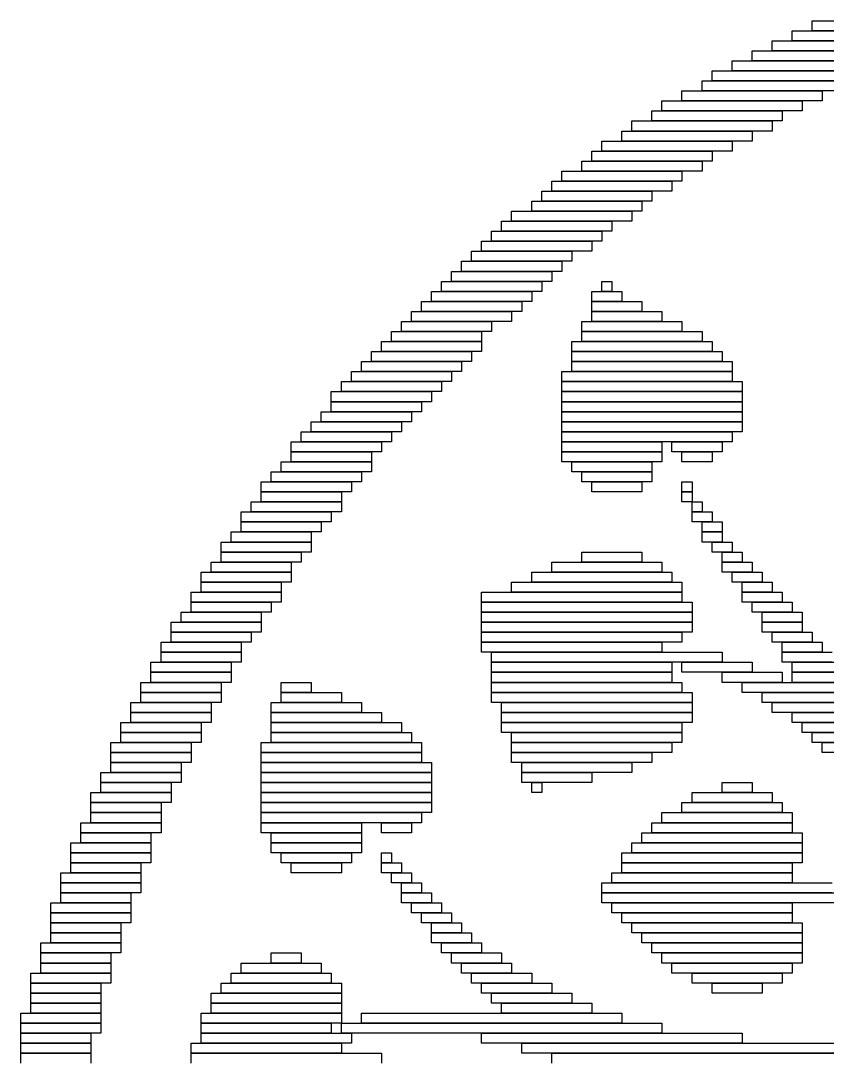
# Model space of a CAD drawing. Extents: x 28 to 995, y 169 to 891.
# Drawn here: x 706 to 786.5, y 773.5 to 877 of the extents above; entities that cross this region are included whole.
import ezdxf

# ---------------------------------------------------------------- set-up
doc = ezdxf.new("R2010")
doc.units = 0

msp = doc.modelspace()

# ---------------------------------------------------------------- linework, layer by layer
for p, q in [((785, 877), (803, 877)), ((785, 876), (785, 877)), ((783, 876), (800, 876)), ((783, 875), (783, 876)), ((803, 876), (785, 876)), ((781, 875), (797, 875)), ((781, 874), (781, 875)), ((800, 875), (783, 875)), ((779, 874), (795, 874)), ((779, 873), (779, 874)), ((797, 874), (781, 874)), ((777, 873), (792, 873)), ((777, 872), (777, 873)), ((795, 873), (779, 873)), ((775, 872), (790, 872)), ((775, 871), (775, 872)), ((792, 872), (777, 872)), ((774, 871), (788, 871)), ((774, 870), (774, 871)), ((790, 871), (775, 871)), ((772, 870), (786, 870)), ((772, 869), (772, 870)), ((788, 870), (774, 870)), ((786, 870), (786, 869)), ((770, 869), (784, 869)), ((770, 868), (770, 869)), ((786, 869), (772, 869)), ((784, 869), (784, 868)), ((769, 868), (782, 868)), ((769, 867), (769, 868)), ((784, 868), (770, 868)), ((782, 868), (782, 867)), ((767, 867), (781, 867)), ((767, 866), (767, 867)), ((782, 867), (769, 867)), ((781, 867), (781, 866)), ((766, 866), (779, 866)), ((766, 865), (766, 866)), ((781, 866), (767, 866)), ((779, 866), (779, 865)), ((764, 865), (777, 865)), ((764, 864), (764, 865)), ((779, 865), (766, 865)), ((777, 865), (777, 864)), ((763, 864), (775, 864)), ((763, 863), (763, 864)), ((777, 864), (764, 864)), ((775, 864), (775, 863)), ((762, 863), (774, 863)), ((762, 862), (762, 863)), ((775, 863), (763, 863)), ((774, 863), (774, 862)), ((760, 862), (772, 862)), ((760, 861), (760, 862)), ((774, 862), (762, 862)), ((772, 862), (772, 861)), ((759, 861), (771, 861)), ((759, 860), (759, 861)), ((772, 861), (760, 861)), ((771, 861), (771, 860)), ((758, 860), (769, 860)), ((758, 859), (758, 860)), ((771, 860), (759, 860)), ((769, 860), (769, 859)), ((757, 859), (768, 859)), ((757, 858), (757, 859)), ((769, 859), (758, 859)), ((768, 859), (768, 858)), ((754, 857), (765, 857)), ((754, 856), (754, 857)), ((755, 858), (767, 858)), ((755, 857), (755, 858)), ((767, 857), (755, 857)), ((768, 858), (757, 858)), ((765, 857), (765, 856)), ((767, 858), (767, 857)), ((753, 856), (764, 856)), ((753, 855), (753, 856)), ((765, 856), (754, 856)), ((764, 856), (764, 855)), ((752, 855), (763, 855)), ((752, 854), (752, 855)), ((764, 855), (753, 855)), ((763, 855), (763, 854)), ((751, 854), (761, 854)), ((751, 853), (751, 854)), ((763, 854), (752, 854)), ((761, 854), (761, 853)), ((750, 853), (760, 853)), ((750, 852), (750, 853)), ((761, 853), (751, 853)), ((760, 853), (760, 852)), ((749, 852), (759, 852)), ((749, 851), (749, 852)), ((760, 852), (750, 852)), ((759, 852), (759, 851)), ((748, 851), (758, 851)), ((748, 850), (748, 851)), ((759, 851), (749, 851)), ((758, 851), (758, 850)), ((764, 851), (765, 851)), ((764, 850), (764, 851)), ((765, 851), (765, 850)), ((747, 850), (757, 850)), ((747, 849), (747, 850)), ((758, 850), (748, 850)), ((757, 850), (757, 849)), ((763, 850), (766, 850)), ((763, 849), (763, 850)), ((765, 850), (764, 850)), ((766, 850), (766, 849)), ((746, 849), (756, 849)), ((746, 848), (746, 849)), ((757, 849), (747, 849)), ((756, 849), (756, 848)), ((766, 849), (763, 849)), ((763, 849), (768, 849)), ((763, 848), (763, 849)), ((768, 849), (768, 848)), ((745, 848), (755, 848)), ((745, 847), (745, 848)), ((756, 848), (746, 848)), ((755, 848), (755, 847)), ((768, 848), (763, 848)), ((763, 848), (770, 848)), ((763, 847), (763, 848)), ((770, 848), (770, 847)), ((744, 847), (753, 847)), ((744, 846), (744, 847)), ((755, 847), (745, 847)), ((753, 847), (753, 846)), ((762, 847), (772, 847)), ((762, 846), (762, 847)), ((770, 847), (763, 847)), ((772, 847), (772, 846)), ((743, 846), (752, 846)), ((743, 845), (743, 846)), ((753, 846), (744, 846)), ((752, 846), (752, 845)), ((772, 846), (762, 846)), ((762, 846), (774, 846)), ((762, 845), (762, 846)), ((774, 846), (774, 845)), ((742, 845), (752, 845)), ((742, 844), (742, 845)), ((752, 845), (743, 845)), ((752, 845), (752, 844)), ((761, 845), (775, 845)), ((761, 844), (761, 845)), ((774, 845), (762, 845)), ((775, 845), (775, 844)), ((741, 844), (751, 844)), ((741, 843), (741, 844)), ((752, 844), (742, 844)), ((751, 844), (751, 843)), ((775, 844), (761, 844)), ((761, 844), (776, 844)), ((761, 843), (761, 844)), ((776, 844), (776, 843)), ((740, 843), (750, 843)), ((740, 842), (740, 843)), ((751, 843), (741, 843)), ((750, 843), (750, 842)), ((776, 843), (761, 843)), ((761, 843), (777, 843)), ((761, 842), (761, 843)), ((777, 843), (777, 842)), ((739, 842), (749, 842)), ((739, 841), (739, 842)), ((750, 842), (740, 842)), ((749, 842), (749, 841)), ((760, 842), (777, 842)), ((760, 841), (760, 842)), ((777, 842), (761, 842)), ((777, 842), (777, 841)), ((738, 841), (748, 841)), ((738, 840), (738, 841)), ((749, 841), (739, 841)), ((748, 841), (748, 840)), ((777, 841), (760, 841)), ((760, 841), (778, 841)), ((760, 840), (760, 841)), ((778, 841), (778, 840)), ((737, 840), (747, 840)), ((737, 839), (737, 840)), ((748, 840), (738, 840)), ((747, 840), (747, 839)), ((778, 840), (760, 840)), ((760, 840), (778, 840)), ((760, 839), (760, 840)), ((778, 840), (778, 839)), ((747, 839), (737, 839)), ((737, 839), (746, 839)), ((737, 838), (737, 839)), ((746, 839), (746, 838)), ((778, 839), (760, 839)), ((760, 839), (778, 839)), ((760, 838), (760, 839)), ((778, 839), (778, 838)), ((736, 838), (745, 838)), ((736, 837), (736, 838)), ((746, 838), (737, 838)), ((745, 838), (745, 837)), ((778, 838), (760, 838)), ((760, 838), (778, 838)), ((760, 837), (760, 838)), ((778, 838), (778, 837)), ((735, 837), (744, 837)), ((735, 836), (735, 837)), ((745, 837), (736, 837)), ((744, 837), (744, 836)), ((778, 837), (760, 837)), ((760, 837), (778, 837)), ((760, 836), (760, 837)), ((778, 837), (778, 836)), ((734, 836), (743, 836)), ((734, 835), (734, 836)), ((744, 836), (735, 836)), ((743, 836), (743, 835)), ((778, 836), (760, 836)), ((760, 836), (777, 836)), ((760, 835), (760, 836)), ((777, 836), (777, 835)), ((733, 835), (742, 835)), ((733, 834), (733, 835)), ((743, 835), (734, 835)), ((742, 835), (742, 834)), ((777, 835), (760, 835)), ((760, 835), (770, 835)), ((760, 834), (760, 835)), ((770, 835), (770, 834)), ((771, 835), (776, 835)), ((771, 834), (771, 835)), ((776, 835), (776, 834)), ((742, 834), (733, 834)), ((733, 834), (741, 834)), ((733, 833), (733, 834)), ((741, 834), (741, 833)), ((770, 834), (760, 834)), ((760, 834), (770, 834)), ((760, 833), (760, 834)), ((770, 834), (770, 833)), ((776, 834), (771, 834)), ((772, 834), (775, 834)), ((772, 833), (772, 834)), ((775, 834), (775, 833)), ((732, 833), (741, 833)), ((732, 832), (732, 833)), ((741, 833), (733, 833)), ((741, 833), (741, 832)), ((770, 833), (760, 833)), ((761, 833), (769, 833)), ((761, 832), (761, 833)), ((769, 833), (769, 832)), ((775, 833), (772, 833)), ((731, 832), (740, 832)), ((731, 831), (731, 832)), ((741, 832), (732, 832)), ((740, 832), (740, 831)), ((769, 832), (761, 832)), ((762, 832), (769, 832)), ((762, 831), (762, 832)), ((769, 832), (769, 831)), ((730, 831), (739, 831)), ((730, 830), (730, 831)), ((740, 831), (731, 831)), ((739, 831), (739, 830)), ((769, 831), (762, 831)), ((763, 831), (768, 831)), ((763, 830), (763, 831)), ((768, 831), (768, 830)), ((772, 831), (773, 831)), ((772, 830), (772, 831)), ((773, 831), (773, 830)), ((739, 830), (730, 830)), ((730, 830), (738, 830)), ((730, 829), (730, 830)), ((738, 830), (738, 829)), ((768, 830), (763, 830)), ((773, 830), (772, 830)), ((772, 830), (773, 830)), ((772, 829), (772, 830)), ((773, 830), (773, 829)), ((728, 828), (737, 828)), ((728, 827), (728, 828)), ((729, 829), (738, 829)), ((729, 828), (729, 829)), ((738, 828), (729, 828)), ((738, 829), (730, 829)), ((737, 828), (737, 827)), ((738, 829), (738, 828)), ((773, 829), (772, 829)), ((773, 829), (774, 829)), ((773, 828), (773, 829)), ((774, 828), (773, 828)), ((773, 828), (775, 828)), ((773, 827), (773, 828)), ((774, 829), (774, 828)), ((775, 828), (775, 827)), ((737, 827), (728, 827)), ((728, 827), (736, 827)), ((728, 826), (728, 827)), ((736, 827), (736, 826)), ((775, 827), (773, 827)), ((774, 827), (776, 827)), ((774, 826), (774, 827)), ((776, 827), (776, 826)), ((727, 826), (735, 826)), ((727, 825), (727, 826)), ((736, 826), (728, 826)), ((735, 826), (735, 825)), ((776, 826), (774, 826)), ((774, 826), (776, 826)), ((774, 825), (774, 826)), ((776, 826), (776, 825)), ((726, 825), (735, 825)), ((726, 824), (726, 825)), ((735, 825), (727, 825)), ((735, 825), (735, 824)), ((776, 825), (774, 825)), ((775, 825), (777, 825)), ((775, 824), (775, 825)), ((777, 825), (777, 824)), ((735, 824), (726, 824)), ((726, 824), (734, 824)), ((726, 823), (726, 824)), ((734, 824), (734, 823)), ((762, 824), (768, 824)), ((762, 823), (762, 824)), ((768, 824), (768, 823)), ((777, 824), (775, 824)), ((776, 824), (778, 824)), ((776, 823), (776, 824)), ((778, 824), (778, 823)), ((725, 823), (733, 823)), ((725, 822), (725, 823)), ((734, 823), (726, 823)), ((733, 823), (733, 822)), ((759, 823), (770, 823)), ((759, 822), (759, 823)), ((768, 823), (762, 823)), ((770, 823), (770, 822)), ((778, 823), (776, 823)), ((776, 823), (779, 823)), ((776, 822), (776, 823)), ((779, 823), (779, 822)), ((724, 822), (733, 822)), ((724, 821), (724, 822)), ((733, 822), (725, 822)), ((733, 822), (733, 821)), ((757, 822), (771, 822)), ((757, 821), (757, 822)), ((770, 822), (759, 822)), ((771, 822), (771, 821)), ((779, 822), (776, 822)), ((777, 822), (780, 822)), ((777, 821), (777, 822)), ((780, 822), (780, 821)), ((733, 821), (724, 821)), ((724, 821), (732, 821)), ((724, 820), (724, 821)), ((732, 821), (732, 820)), ((755, 821), (772, 821)), ((755, 820), (755, 821)), ((771, 821), (757, 821)), ((772, 821), (772, 820)), ((780, 821), (777, 821)), ((778, 821), (781, 821)), ((778, 820), (778, 821)), ((781, 821), (781, 820)), ((723, 820), (732, 820)), ((723, 819), (723, 820)), ((732, 820), (724, 820)), ((732, 820), (732, 819)), ((752, 820), (772, 820)), ((752, 819), (752, 820)), ((772, 820), (755, 820)), ((772, 820), (772, 819)), ((781, 820), (778, 820)), ((778, 820), (782, 820)), ((778, 819), (778, 820)), ((782, 820), (782, 819)), ((732, 819), (723, 819)), ((723, 819), (731, 819)), ((723, 818), (723, 819)), ((731, 819), (731, 818)), ((772, 819), (752, 819)), ((752, 819), (773, 819)), ((752, 818), (752, 819)), ((773, 819), (773, 818)), ((782, 819), (778, 819)), ((779, 819), (783, 819)), ((779, 818), (779, 819)), ((783, 819), (783, 818)), ((722, 818), (730, 818)), ((722, 817), (722, 818)), ((731, 818), (723, 818)), ((730, 818), (730, 817)), ((773, 818), (752, 818)), ((752, 818), (773, 818)), ((752, 817), (752, 818)), ((773, 818), (773, 817)), ((783, 818), (779, 818)), ((780, 818), (784, 818)), ((780, 817), (780, 818)), ((784, 818), (784, 817)), ((721, 817), (730, 817)), ((721, 816), (721, 817)), ((730, 817), (722, 817)), ((730, 817), (730, 816)), ((773, 817), (752, 817)), ((752, 817), (773, 817)), ((752, 816), (752, 817)), ((773, 817), (773, 816)), ((784, 817), (780, 817)), ((780, 817), (784, 817)), ((780, 816), (780, 817)), ((784, 817), (784, 816)), ((730, 816), (721, 816)), ((721, 816), (729, 816)), ((721, 815), (721, 816)), ((729, 816), (729, 815)), ((773, 816), (752, 816)), ((752, 816), (772, 816)), ((752, 815), (752, 816)), ((772, 816), (772, 815)), ((784, 816), (780, 816)), ((781, 816), (785, 816)), ((781, 815), (781, 816)), ((785, 816), (785, 815)), ((720, 815), (728, 815)), ((720, 814), (720, 815)), ((729, 815), (721, 815)), ((728, 815), (728, 814)), ((772, 815), (752, 815)), ((752, 815), (770, 815)), ((752, 814), (752, 815)), ((770, 815), (770, 814)), ((785, 815), (781, 815)), ((782, 815), (786, 815)), ((782, 814), (782, 815)), ((786, 815), (786, 814)), ((728, 814), (720, 814)), ((720, 814), (728, 814)), ((720, 813), (720, 814)), ((728, 814), (728, 813)), ((770, 814), (752, 814)), ((753, 814), (776, 814)), ((753, 813), (753, 814)), ((776, 814), (776, 813)), ((786, 814), (782, 814)), ((782, 814), (787, 814)), ((782, 813), (782, 814)), ((719, 813), (727, 813)), ((719, 812), (719, 813)), ((728, 813), (720, 813)), ((727, 813), (727, 812)), ((776, 813), (753, 813)), ((753, 813), (771, 813)), ((753, 812), (753, 813)), ((771, 813), (771, 812)), ((772, 813), (779, 813)), ((772, 812), (772, 813)), ((779, 813), (779, 812)), ((787, 813), (782, 813)), ((783, 813), (788, 813)), ((783, 812), (783, 813)), ((727, 812), (719, 812)), ((719, 812), (727, 812)), ((719, 811), (719, 812)), ((727, 812), (727, 811)), ((771, 812), (753, 812)), ((753, 812), (771, 812)), ((753, 811), (753, 812)), ((771, 812), (771, 811)), ((779, 812), (772, 812)), ((776, 812), (782, 812)), ((776, 811), (776, 812)), ((782, 812), (782, 811)), ((788, 812), (783, 812)), ((783, 812), (788, 812)), ((783, 811), (783, 812)), ((718, 811), (726, 811)), ((718, 810), (718, 811)), ((727, 811), (719, 811)), ((726, 811), (726, 810)), ((732, 811), (735, 811)), ((732, 810), (732, 811)), ((735, 811), (735, 810)), ((771, 811), (753, 811)), ((753, 811), (772, 811)), ((753, 810), (753, 811)), ((772, 811), (772, 810)), ((782, 811), (776, 811)), ((778, 811), (789, 811)), ((778, 810), (778, 811)), ((788, 811), (783, 811)), ((726, 810), (718, 810)), ((718, 810), (726, 810)), ((718, 809), (718, 810)), ((726, 810), (726, 809)), ((735, 810), (732, 810)), ((732, 810), (738, 810)), ((732, 809), (732, 810)), ((738, 810), (738, 809)), ((772, 810), (753, 810)), ((753, 810), (773, 810)), ((753, 809), (753, 810)), ((773, 810), (773, 809)), ((789, 810), (778, 810)), ((780, 810), (790, 810)), ((780, 809), (780, 810)), ((717, 809), (725, 809)), ((717, 808), (717, 809)), ((726, 809), (718, 809)), ((725, 809), (725, 808)), ((731, 809), (740, 809)), ((731, 808), (731, 809)), ((738, 809), (732, 809)), ((740, 809), (740, 808)), ((773, 809), (753, 809)), ((754, 809), (773, 809)), ((754, 808), (754, 809)), ((773, 809), (773, 808)), ((790, 809), (780, 809)), ((781, 809), (790, 809)), ((781, 808), (781, 809)), ((725, 808), (717, 808)), ((717, 808), (725, 808)), ((717, 807), (717, 808)), ((725, 808), (725, 807)), ((740, 808), (731, 808)), ((731, 808), (742, 808)), ((731, 807), (731, 808)), ((742, 808), (742, 807)), ((773, 808), (754, 808)), ((754, 808), (773, 808)), ((754, 807), (754, 808)), ((773, 808), (773, 807)), ((790, 808), (781, 808)), ((783, 808), (791, 808)), ((783, 807), (783, 808)), ((716, 807), (724, 807)), ((716, 806), (716, 807)), ((725, 807), (717, 807)), ((724, 807), (724, 806)), ((742, 807), (731, 807)), ((731, 807), (744, 807)), ((731, 806), (731, 807)), ((744, 807), (744, 806)), ((773, 807), (754, 807)), ((754, 807), (772, 807)), ((754, 806), (754, 807)), ((772, 807), (772, 806)), ((791, 807), (783, 807)), ((784, 807), (792, 807)), ((784, 806), (784, 807)), ((724, 806), (716, 806)), ((716, 806), (724, 806)), ((716, 805), (716, 806)), ((724, 806), (724, 805)), ((744, 806), (731, 806)), ((731, 806), (745, 806)), ((731, 805), (731, 806)), ((745, 806), (745, 805)), ((772, 806), (754, 806)), ((755, 806), (772, 806)), ((755, 805), (755, 806)), ((772, 806), (772, 805)), ((792, 806), (784, 806)), ((785, 806), (792, 806)), ((785, 805), (785, 806)), ((715, 805), (723, 805)), ((715, 804), (715, 805)), ((724, 805), (716, 805)), ((723, 805), (723, 804)), ((730, 805), (746, 805)), ((730, 804), (730, 805)), ((745, 805), (731, 805)), ((746, 805), (746, 804)), ((772, 805), (755, 805)), ((755, 805), (771, 805)), ((755, 804), (755, 805)), ((771, 805), (771, 804)), ((792, 805), (785, 805)), ((786, 805), (793, 805)), ((786, 804), (786, 805)), ((723, 804), (715, 804)), ((715, 804), (723, 804)), ((715, 803), (715, 804)), ((723, 804), (723, 803)), ((746, 804), (730, 804)), ((730, 804), (746, 804)), ((730, 803), (730, 804)), ((746, 804), (746, 803)), ((771, 804), (755, 804)), ((755, 804), (769, 804)), ((755, 803), (755, 804)), ((769, 804), (769, 803)), ((793, 804), (786, 804)), ((723, 803), (715, 803)), ((715, 803), (722, 803)), ((715, 802), (715, 803)), ((722, 803), (722, 802)), ((746, 803), (730, 803)), ((730, 803), (747, 803)), ((730, 802), (730, 803)), ((747, 803), (747, 802)), ((769, 803), (755, 803)), ((756, 803), (767, 803)), ((756, 802), (756, 803)), ((767, 803), (767, 802)), ((714, 802), (722, 802)), ((714, 801), (714, 802)), ((722, 802), (715, 802)), ((722, 802), (722, 801)), ((747, 802), (730, 802)), ((730, 802), (747, 802)), ((730, 801), (730, 802)), ((747, 802), (747, 801)), ((767, 802), (756, 802)), ((756, 802), (763, 802)), ((756, 801), (756, 802)), ((763, 802), (763, 801)), ((722, 801), (714, 801)), ((714, 801), (721, 801)), ((714, 800), (714, 801)), ((721, 801), (721, 800)), ((747, 801), (730, 801)), ((730, 801), (747, 801)), ((730, 800), (730, 801)), ((747, 801), (747, 800)), ((763, 801), (756, 801)), ((757, 801), (758, 801)), ((757, 800), (757, 801)), ((758, 801), (758, 800)), ((776, 801), (779, 801)), ((776, 800), (776, 801)), ((779, 801), (779, 800)), ((713, 800), (721, 800)), ((713, 799), (713, 800)), ((721, 800), (714, 800)), ((721, 800), (721, 799)), ((747, 800), (730, 800)), ((730, 800), (747, 800)), ((730, 799), (730, 800)), ((747, 800), (747, 799)), ((758, 800), (757, 800)), ((773, 800), (781, 800)), ((773, 799), (773, 800)), ((779, 800), (776, 800)), ((781, 800), (781, 799)), ((721, 799), (713, 799)), ((713, 799), (720, 799)), ((713, 798), (713, 799)), ((720, 798), (713, 798)), ((713, 798), (720, 798)), ((713, 797), (713, 798)), ((720, 799), (720, 798)), ((720, 798), (720, 797)), ((747, 799), (730, 799)), ((730, 799), (747, 799)), ((730, 798), (730, 799)), ((747, 798), (730, 798)), ((730, 798), (746, 798)), ((730, 797), (730, 798)), ((746, 798), (746, 797)), ((747, 799), (747, 798)), ((770, 798), (783, 798)), ((770, 797), (770, 798)), ((772, 799), (782, 799)), ((772, 798), (772, 799)), ((782, 798), (772, 798)), ((781, 799), (773, 799)), ((782, 799), (782, 798)), ((783, 798), (783, 797)), ((712, 797), (720, 797)), ((712, 796), (712, 797)), ((720, 797), (713, 797)), ((720, 797), (720, 796)), ((746, 797), (730, 797)), ((730, 797), (740, 797)), ((730, 796), (730, 797)), ((740, 797), (740, 796)), ((742, 797), (745, 797)), ((742, 796), (742, 797)), ((745, 797), (745, 796)), ((769, 797), (783, 797)), ((769, 796), (769, 797)), ((783, 797), (770, 797)), ((783, 797), (783, 796)), ((720, 796), (712, 796)), ((712, 796), (719, 796)), ((712, 795), (712, 796)), ((719, 796), (719, 795)), ((740, 796), (730, 796)), ((731, 796), (740, 796)), ((731, 795), (731, 796)), ((740, 796), (740, 795)), ((745, 796), (742, 796)), ((768, 796), (784, 796)), ((768, 795), (768, 796)), ((783, 796), (769, 796)), ((784, 796), (784, 795)), ((711, 795), (719, 795)), ((711, 794), (711, 795)), ((719, 795), (712, 795)), ((719, 795), (719, 794)), ((740, 795), (731, 795)), ((731, 795), (740, 795)), ((731, 794), (731, 795)), ((740, 795), (740, 794)), ((767, 795), (784, 795)), ((767, 794), (767, 795)), ((784, 795), (768, 795)), ((784, 795), (784, 794)), ((719, 794), (711, 794)), ((711, 794), (719, 794)), ((711, 793), (711, 794)), ((719, 794), (719, 793)), ((740, 794), (731, 794)), ((732, 794), (739, 794)), ((732, 793), (732, 794)), ((739, 794), (739, 793)), ((742, 794), (743, 794)), ((742, 793), (742, 794)), ((743, 794), (743, 793)), ((766, 794), (784, 794)), ((766, 793), (766, 794)), ((784, 794), (767, 794)), ((784, 794), (784, 793)), ((719, 793), (711, 793)), ((711, 793), (718, 793)), ((711, 792), (711, 793)), ((718, 793), (718, 792)), ((739, 793), (732, 793)), ((733, 793), (738, 793)), ((733, 792), (733, 793)), ((738, 793), (738, 792)), ((743, 793), (742, 793)), ((742, 793), (744, 793)), ((742, 792), (742, 793)), ((744, 793), (744, 792)), ((784, 793), (766, 793)), ((766, 793), (783, 793)), ((766, 792), (766, 793)), ((783, 793), (783, 792)), ((710, 792), (718, 792)), ((710, 791), (710, 792)), ((718, 792), (711, 792)), ((718, 792), (718, 791)), ((738, 792), (733, 792)), ((744, 792), (742, 792)), ((743, 792), (745, 792)), ((743, 791), (743, 792)), ((745, 792), (745, 791)), ((765, 792), (783, 792)), ((765, 791), (765, 792)), ((783, 792), (766, 792)), ((783, 792), (783, 791)), ((718, 791), (710, 791)), ((710, 791), (718, 791)), ((710, 790), (710, 791)), ((718, 791), (718, 790)), ((745, 791), (743, 791)), ((744, 791), (746, 791)), ((744, 790), (744, 791)), ((746, 791), (746, 790)), ((764, 791), (787, 791)), ((764, 790), (764, 791)), ((783, 791), (765, 791)), ((718, 790), (710, 790)), ((710, 790), (717, 790)), ((710, 789), (710, 790)), ((717, 790), (717, 789)), ((746, 790), (744, 790)), ((744, 790), (747, 790)), ((744, 789), (744, 790)), ((747, 790), (747, 789)), ((787, 790), (764, 790)), ((764, 790), (790, 790)), ((764, 789), (764, 790)), ((709, 789), (717, 789)), ((709, 788), (709, 789)), ((717, 789), (710, 789)), ((717, 789), (717, 788)), ((747, 789), (744, 789)), ((745, 789), (748, 789)), ((745, 788), (745, 789)), ((748, 789), (748, 788)), ((790, 789), (764, 789)), ((765, 789), (783, 789)), ((765, 788), (765, 789)), ((783, 789), (783, 788)), ((717, 788), (709, 788)), ((709, 788), (717, 788)), ((709, 787), (709, 788)), ((717, 788), (717, 787)), ((748, 788), (745, 788)), ((746, 788), (749, 788)), ((746, 787), (746, 788)), ((749, 788), (749, 787)), ((783, 788), (765, 788)), ((766, 788), (783, 788)), ((766, 787), (766, 788)), ((783, 788), (783, 787)), ((717, 787), (709, 787)), ((709, 787), (716, 787)), ((709, 786), (709, 787)), ((716, 787), (716, 786)), ((749, 787), (746, 787)), ((747, 787), (750, 787)), ((747, 786), (747, 787)), ((750, 787), (750, 786)), ((783, 787), (766, 787)), ((767, 787), (784, 787)), ((767, 786), (767, 787)), ((784, 787), (784, 786)), ((716, 786), (709, 786)), ((709, 786), (716, 786)), ((709, 785), (709, 786)), ((716, 786), (716, 785)), ((750, 786), (747, 786)), ((747, 786), (751, 786)), ((747, 785), (747, 786)), ((751, 786), (751, 785)), ((784, 786), (767, 786)), ((768, 786), (784, 786)), ((768, 785), (768, 786)), ((784, 786), (784, 785)), ((708, 785), (716, 785)), ((708, 784), (708, 785)), ((716, 785), (709, 785)), ((716, 785), (716, 784)), ((751, 785), (747, 785)), ((748, 785), (752, 785)), ((748, 784), (748, 785)), ((752, 785), (752, 784)), ((784, 785), (768, 785)), ((769, 785), (784, 785)), ((769, 784), (769, 785)), ((784, 785), (784, 784)), ((716, 784), (708, 784)), ((708, 784), (715, 784)), ((708, 783), (708, 784)), ((715, 784), (715, 783)), ((731, 784), (734, 784)), ((731, 783), (731, 784)), ((734, 784), (734, 783)), ((752, 784), (748, 784)), ((749, 784), (754, 784)), ((749, 783), (749, 784)), ((754, 784), (754, 783)), ((784, 784), (769, 784)), ((770, 784), (784, 784)), ((770, 783), (770, 784)), ((784, 784), (784, 783)), ((715, 783), (708, 783)), ((708, 783), (715, 783)), ((708, 782), (708, 783)), ((715, 783), (715, 782)), ((728, 783), (736, 783)), ((728, 782), (728, 783)), ((734, 783), (731, 783)), ((736, 783), (736, 782)), ((754, 783), (749, 783)), ((750, 783), (755, 783)), ((750, 782), (750, 783)), ((755, 783), (755, 782)), ((784, 783), (770, 783)), ((771, 783), (783, 783)), ((771, 782), (771, 783)), ((783, 783), (783, 782)), ((707, 782), (715, 782)), ((707, 781), (707, 782)), ((715, 782), (708, 782)), ((715, 782), (715, 781)), ((727, 782), (737, 782)), ((727, 781), (727, 782)), ((736, 782), (728, 782)), ((737, 782), (737, 781)), ((755, 782), (750, 782)), ((751, 782), (757, 782)), ((751, 781), (751, 782)), ((757, 782), (757, 781)), ((783, 782), (771, 782)), ((773, 782), (782, 782)), ((773, 781), (773, 782)), ((782, 782), (782, 781)), ((715, 781), (707, 781)), ((707, 781), (714, 781)), ((707, 780), (707, 781)), ((714, 781), (714, 780)), ((726, 781), (738, 781)), ((726, 780), (726, 781)), ((737, 781), (727, 781)), ((738, 781), (738, 780)), ((757, 781), (751, 781)), ((752, 781), (759, 781)), ((752, 780), (752, 781)), ((759, 781), (759, 780)), ((782, 781), (773, 781)), ((775, 781), (780, 781)), ((775, 780), (775, 781)), ((780, 781), (780, 780)), ((714, 780), (707, 780)), ((707, 780), (714, 780)), ((707, 779), (707, 780)), ((714, 780), (714, 779)), ((725, 780), (738, 780)), ((725, 779), (725, 780)), ((738, 780), (726, 780)), ((738, 780), (738, 779)), ((759, 780), (752, 780)), ((753, 780), (761, 780)), ((753, 779), (753, 780)), ((761, 780), (761, 779)), ((780, 780), (775, 780)), ((714, 779), (707, 779)), ((707, 779), (714, 779)), ((707, 778), (707, 779)), ((714, 779), (714, 778)), ((738, 779), (725, 779)), ((725, 779), (738, 779)), ((725, 778), (725, 779)), ((738, 779), (738, 778)), ((761, 779), (753, 779)), ((754, 779), (763, 779)), ((754, 778), (754, 779)), ((763, 779), (763, 778)), ((706, 778), (714, 778)), ((706, 777), (706, 778)), ((714, 778), (707, 778)), ((714, 778), (714, 777)), ((724, 778), (738, 778)), ((724, 777), (724, 778)), ((738, 778), (725, 778)), ((738, 778), (738, 777)), ((740, 778), (766, 778)), ((740, 777), (740, 778)), ((763, 778), (754, 778)), ((766, 778), (766, 777)), ((714, 777), (706, 777)), ((706, 777), (714, 777)), ((706, 776), (706, 777)), ((714, 777), (714, 776)), ((738, 777), (724, 777)), ((724, 777), (737, 777)), ((724, 776), (724, 777)), ((737, 777), (737, 776)), ((738, 777), (770, 777)), ((738, 776), (738, 777)), ((766, 777), (740, 777)), ((770, 777), (770, 776)), ((714, 776), (706, 776)), ((706, 776), (713, 776)), ((706, 775), (706, 776)), ((713, 776), (713, 775)), ((737, 776), (724, 776)), ((724, 776), (739, 776)), ((724, 775), (724, 776)), ((770, 776), (738, 776)), ((739, 776), (739, 775)), ((752, 776), (778, 776)), ((752, 775), (752, 776)), ((778, 776), (778, 775)), ((713, 775), (706, 775)), ((706, 775), (713, 775)), ((706, 774), (706, 775)), ((713, 775), (713, 774)), ((723, 775), (738, 775)), ((723, 774), (723, 775)), ((739, 775), (724, 775)), ((738, 775), (738, 774)), ((778, 775), (752, 775)), ((756, 775), (796, 775)), ((756, 774), (756, 775)), ((713, 774), (706, 774)), ((706, 774), (713, 774)), ((706, 773), (706, 774)), ((713, 774), (713, 773)), ((738, 774), (723, 774)), ((723, 774), (742, 774)), ((723, 773), (723, 774)), ((742, 774), (742, 773)), ((796, 774), (756, 774)), ((759, 774), (812, 774)), ((759, 773), (759, 774))]:
    msp.add_line(p, q)

doc.saveas('drawing.dxf')
